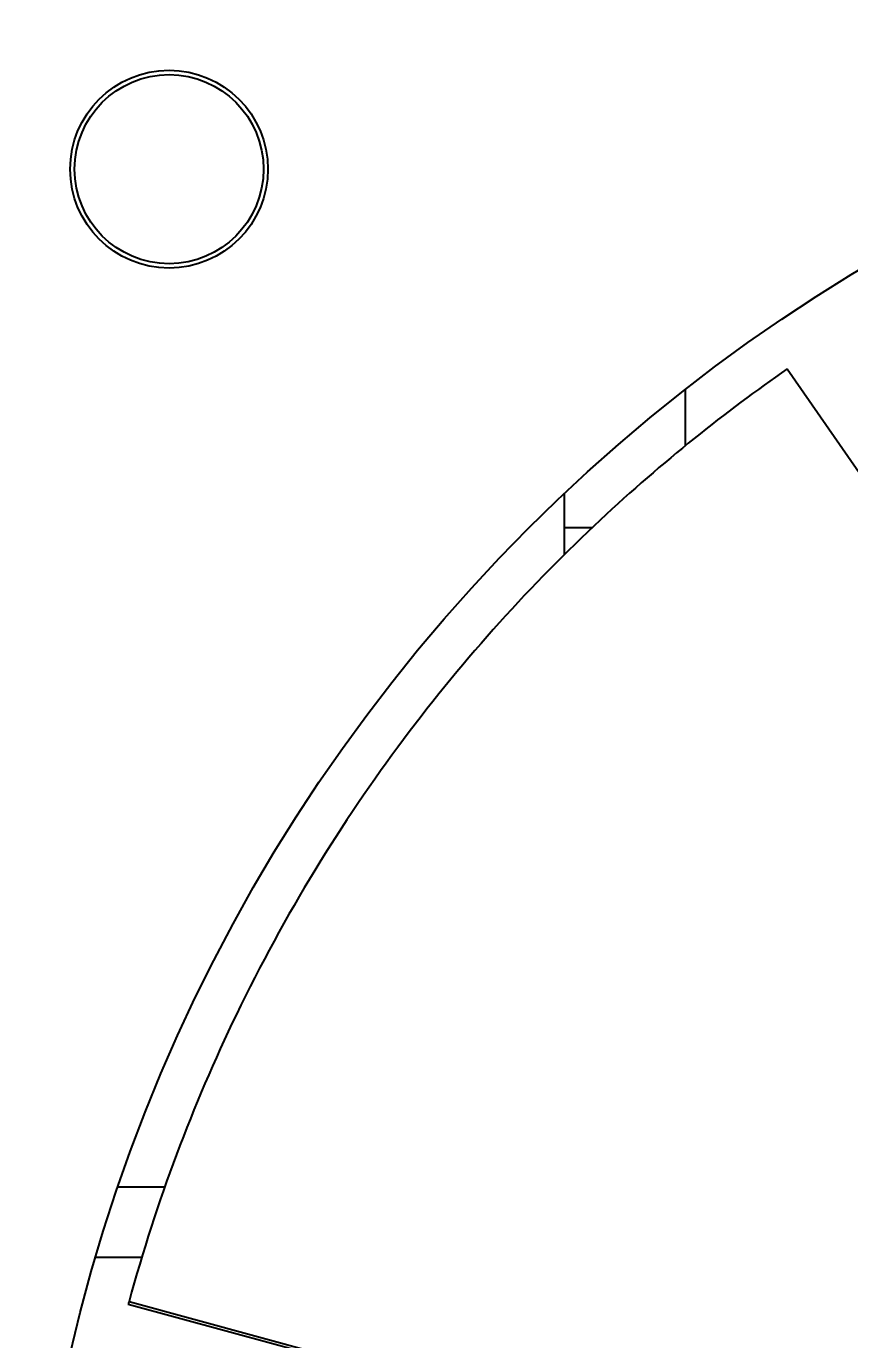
# Model space of a CAD drawing. Header units: millimetres. Extents: x 0 to 1188, y 0 to 840.
# Drawn here: x 114.67 to 133.44, y 300.91 to 330.81 of the extents above; entities that cross this region are included whole.
import ezdxf

# ---------------------------------------------------------------- set-up
doc = ezdxf.new("R2010")
doc.units = ezdxf.units.MM
doc.header["$LTSCALE"] = 2
doc.layers.add('가시적인 것(ISO)', color=3, linetype='Continuous', lineweight=40)

msp = doc.modelspace()

# ---------------------------------------------------------------- linework, layer by layer
at = {"layer": '가시적인 것(ISO)'}
for p, q in [((131.991, 323.012), (144.994, 304.298)), ((129.675, 321.268), (129.675, 322.547)), ((126.924, 318.795), (126.924, 320.186)), ((126.924, 319.406), (127.554, 319.406)), ((117.824, 304.406), (116.766, 304.406)), ((117.301, 302.806), (116.258, 302.806)), ((131.23, 297.88), (116.994, 301.732)), ((117.014, 301.806), (131.295, 297.91))]:
    msp.add_line(p, q, dxfattribs=at)
for centre, radius in [((153.674, 291.806), 39), ((117.924, 327.556), 2.25), ((117.924, 327.556), 2.15)]:
    msp.add_circle(centre, radius, dxfattribs=at)
msp.add_arc((153.674, 291.806), 38, 164.7423, 164.8569, dxfattribs=at)
msp.add_open_spline([(131.991, 323.012), (130.603, 322.048), (129.159, 320.905), (126.187, 318.13), (124.666, 316.464), (121.846, 312.698), (120.553, 310.603), (118.46, 306.27), (117.634, 304.079), (117.014, 301.806)], degree=3, knots=[0, 0, 0, 0, 0.713059, 0.713059, 1.488999, 1.488999, 2.269663, 2.269663, 2.977987, 2.977987, 2.977987, 2.977987], dxfattribs=at)

doc.saveas('drawing.dxf')
